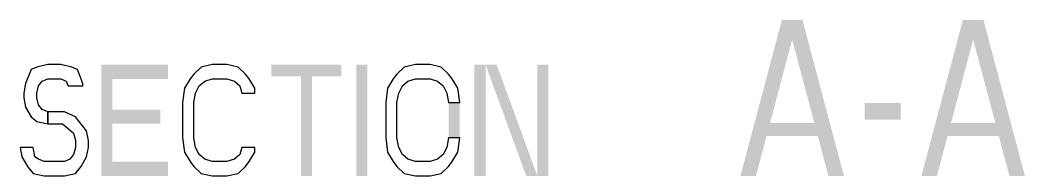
# Model space of a CAD drawing. Extents: x 0 to 34, y 0 to 22.
# Drawn here: x 15.04 to 17.307, y 5.603 to 5.953 of the extents above; entities that cross this region are included whole.
import ezdxf

# ---------------------------------------------------------------- set-up
doc = ezdxf.new("R2010")
doc.units = 0
doc.header["$LTSCALE"] = 1.87
doc.header["$MEASUREMENT"] = 0
doc.layers.add('DRAWING_NOTES', color=7, linetype='CONTINUOUS')

msp = doc.modelspace()

# ---------------------------------------------------------------- linework, layer by layer
at = {"layer": 'DRAWING_NOTES', "color": 2, "linetype": 'Continuous'}
for points in [[(15.18171, 5.80515), (15.18171, 5.81047), (15.16921, 5.84239), (15.15672, 5.84771), (15.13172, 5.85302), (15.10255, 5.85302), (15.07755, 5.84771), (15.06505, 5.84239), (15.05255, 5.81047), (15.04838, 5.7892), (15.04838, 5.77856), (15.05255, 5.75728), (15.06505, 5.736), (15.07755, 5.72537), (15.10255, 5.72005), (15.10255, 5.74664), (15.09005, 5.75196), (15.08172, 5.7626), (15.07755, 5.77856), (15.07755, 5.7892), (15.08172, 5.80515), (15.09005, 5.81579), (15.10255, 5.82111), (15.13172, 5.82111), (15.14422, 5.81579), (15.14838, 5.80515), (15.18171, 5.80515)], [(15.56922, 5.7892), (15.56922, 5.79983), (15.55672, 5.82111), (15.54838, 5.83175), (15.53172, 5.84771), (15.50672, 5.85302), (15.47338, 5.85302), (15.44838, 5.84771), (15.43171, 5.83175), (15.42338, 5.82111), (15.41088, 5.79983), (15.40671, 5.76792), (15.40671, 5.68813), (15.41088, 5.65622), (15.42338, 5.63494), (15.43171, 5.6243), (15.44838, 5.60834), (15.47338, 5.60303), (15.50672, 5.60303), (15.53172, 5.60834), (15.54838, 5.6243), (15.55672, 5.63494), (15.56922, 5.65622), (15.56922, 5.66685), (15.54005, 5.66685), (15.53588, 5.6509), (15.52338, 5.64026), (15.50672, 5.63494), (15.47338, 5.63494), (15.45672, 5.64026), (15.44422, 5.6509), (15.43588, 5.66685), (15.43171, 5.68813), (15.43171, 5.76792), (15.43588, 5.7892), (15.44422, 5.80515), (15.45672, 5.81579), (15.47338, 5.82111), (15.50672, 5.82111), (15.52338, 5.81579), (15.53588, 5.80515), (15.54005, 5.7892), (15.56922, 5.7892)], [(16.03171, 5.76792), (16.02755, 5.79983), (16.01505, 5.82111), (16.00672, 5.83175), (15.99005, 5.84771), (15.96505, 5.85302), (15.93172, 5.85302), (15.90672, 5.84771), (15.89005, 5.83175), (15.88172, 5.82111), (15.86922, 5.79983), (15.86505, 5.76792), (15.86505, 5.68813), (15.86922, 5.65622), (15.88172, 5.63494), (15.89005, 5.6243), (15.90672, 5.60834), (15.93172, 5.60303), (15.96505, 5.60303), (15.99005, 5.60834), (16.00672, 5.6243), (16.01505, 5.63494), (16.02755, 5.65622), (16.03171, 5.68813), (16.00672, 5.68813), (16.00255, 5.66685), (15.99422, 5.6509), (15.98172, 5.64026), (15.96505, 5.63494), (15.93172, 5.63494), (15.91505, 5.64026), (15.90255, 5.6509), (15.89422, 5.66685), (15.89005, 5.68813), (15.89005, 5.76792), (15.89422, 5.7892), (15.90255, 5.80515), (15.91505, 5.81579), (15.93172, 5.82111), (15.96505, 5.82111), (15.98172, 5.81579), (15.99422, 5.80515), (16.00255, 5.7892), (16.00672, 5.76792), (16.03171, 5.76792)], [(15.10255, 5.72005), (15.13588, 5.72005), (15.14838, 5.70941), (15.16088, 5.69877), (15.16505, 5.68281), (15.16505, 5.66685), (15.16088, 5.6509), (15.15255, 5.64026), (15.14005, 5.63494), (15.09422, 5.63494), (15.08172, 5.64026), (15.07338, 5.64558), (15.06922, 5.66685), (15.04005, 5.66685), (15.04422, 5.64558), (15.05672, 5.6243), (15.06922, 5.60834), (15.09422, 5.60303), (15.14005, 5.60303), (15.16505, 5.60834), (15.17755, 5.6243), (15.19005, 5.64558), (15.19421, 5.66685), (15.19421, 5.68281), (15.19005, 5.70409), (15.17338, 5.72537), (15.16505, 5.736), (15.14005, 5.74664), (15.10255, 5.74664), (15.10255, 5.72005)]]:
    msp.add_lwpolyline(points, close=True, dxfattribs=at)
for points in [[(16.66505, 5.60303), (16.75838, 5.95303), (16.70005, 5.60303), (16.79338, 5.95303)], [(16.86338, 5.60303), (16.89838, 5.60303), (16.77005, 5.95303), (16.80505, 5.95303)], [(17.07338, 5.60303), (17.16671, 5.95303), (17.10838, 5.60303), (17.20172, 5.95303)], [(17.27172, 5.60303), (17.30671, 5.60303), (17.17838, 5.95303), (17.21338, 5.95303)], [(15.22338, 5.85302), (15.22338, 5.60303), (15.24838, 5.85302), (15.24838, 5.60303)], [(15.24838, 5.85302), (15.24838, 5.82111), (15.37338, 5.85302), (15.37338, 5.82111)], [(15.60671, 5.85302), (15.60671, 5.82643), (15.76505, 5.85302), (15.76505, 5.82643)], [(15.79838, 5.85302), (15.79838, 5.60303), (15.82338, 5.85302), (15.82338, 5.60303)], [(16.06505, 5.85302), (16.06505, 5.60303), (16.09005, 5.85302), (16.09005, 5.60303)], [(16.09005, 5.85302), (16.18172, 5.60303), (16.11505, 5.85302), (16.20672, 5.60303)], [(16.20672, 5.85302), (16.20672, 5.60303), (16.23171, 5.85302), (16.23171, 5.60303)], [(15.67338, 5.82643), (15.67338, 5.60303), (15.69838, 5.82643), (15.69838, 5.60303)], [(16.03171, 5.76792), (16.00672, 5.76792), (16.03171, 5.68813), (16.00672, 5.68813)], [(16.94505, 5.76686), (16.94505, 5.72962), (17.02672, 5.76686), (17.02672, 5.72962)], [(15.24838, 5.75196), (15.24838, 5.72005), (15.35672, 5.75196), (15.35672, 5.72005)], [(16.71171, 5.72217), (16.71171, 5.69239), (16.85171, 5.72217), (16.85171, 5.69239)], [(17.12005, 5.72217), (17.12005, 5.69239), (17.26005, 5.72217), (17.26005, 5.69239)], [(15.24838, 5.63494), (15.24838, 5.60303), (15.37338, 5.63494), (15.37338, 5.60303)]]:
    msp.add_solid(points, dxfattribs=at)

doc.saveas('drawing.dxf')
